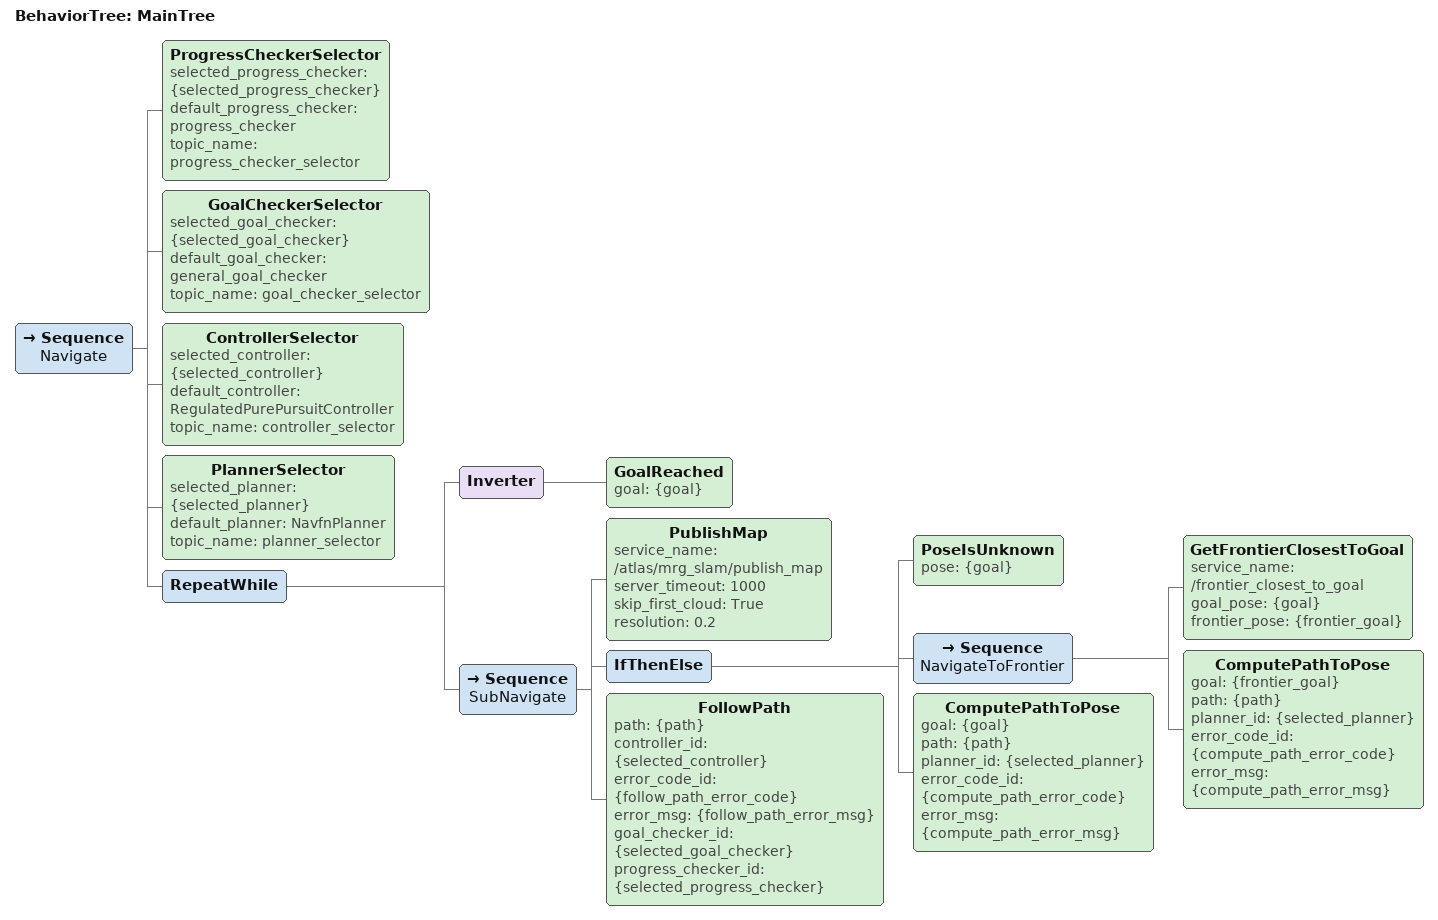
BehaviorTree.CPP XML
<root BTCPP_format="4" main_tree_to_execute="MainTree">
  <BehaviorTree ID="MainTree">
    <Sequence name="Navigate">
      <ProgressCheckerSelector selected_progress_checker="{selected_progress_checker}" default_progress_checker="progress_checker" topic_name="progress_checker_selector"/>
      <GoalCheckerSelector selected_goal_checker="{selected_goal_checker}" default_goal_checker="general_goal_checker" topic_name="goal_checker_selector"/>
      <ControllerSelector selected_controller="{selected_controller}" default_controller="RegulatedPurePursuitController" topic_name="controller_selector"/>
      <PlannerSelector selected_planner="{selected_planner}" default_planner="NavfnPlanner" topic_name="planner_selector"/>

      <RepeatWhile>
        <!-- Condition: Goal not reached -->
        <Inverter>
          <GoalReached goal="{goal}"/>
        </Inverter>
        <!-- Do Loop -->
        <Sequence name="SubNavigate">
          <PublishMap service_name="/atlas/mrg_slam/publish_map" server_timeout="1000" skip_first_cloud="True" resolution="0.2" />
          <IfThenElse>
            <!-- Condition: Goal Pose is in unknown Map Cell -->
            <PoseIsUnknown pose="{goal}"/>
            <!-- Navigate to closest Frontier -->
            <Sequence name="NavigateToFrontier">
              <GetFrontierClosestToGoal service_name="/frontier_closest_to_goal" goal_pose="{goal}" frontier_pose="{frontier_goal}"/>
              <ComputePathToPose goal="{frontier_goal}" path="{path}" planner_id="{selected_planner}" error_code_id="{compute_path_error_code}" error_msg="{compute_path_error_msg}"/>
            </Sequence>
            <!-- Else: Navigate to Goal -->
            <ComputePathToPose goal="{goal}" path="{path}" planner_id="{selected_planner}" error_code_id="{compute_path_error_code}" error_msg="{compute_path_error_msg}"/>
          </IfThenElse>
          <!-- Follow the computed path -->
          <FollowPath path="{path}" controller_id="{selected_controller}" error_code_id="{follow_path_error_code}" error_msg="{follow_path_error_msg}" goal_checker_id="{selected_goal_checker}" progress_checker_id="{selected_progress_checker}"/>
        </Sequence>
      </RepeatWhile>
    </Sequence>
  </BehaviorTree>
</root>
